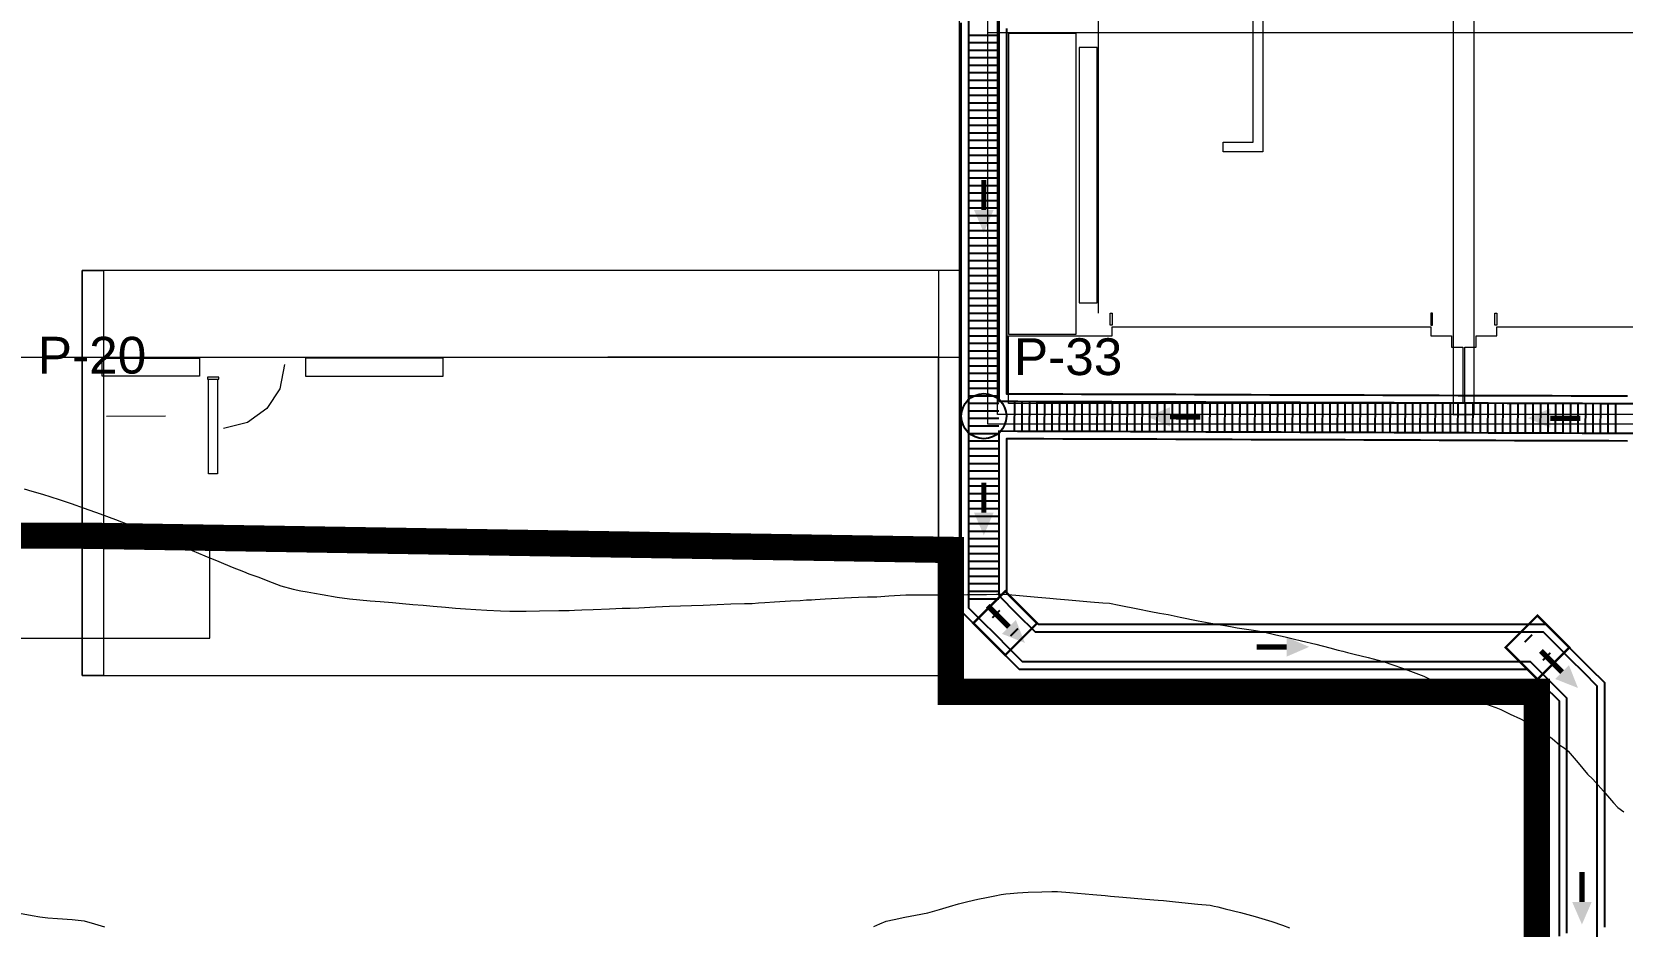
# Model space of a CAD drawing. Header units: metres. Extents: x 354768 to 355417, y 9249536 to 9250102.
# Drawn here: x 354906.94 to 354928.11, y 9249797.41 to 9249809.32 of the extents above; entities that cross this region are included whole.
import ezdxf
from ezdxf.enums import TextEntityAlignment as Align

# ---------------------------------------------------------------- set-up
doc = ezdxf.new("R2010")
doc.units = ezdxf.units.M
doc.header["$LTSCALE"] = 0.25
doc.linetypes.add('DASHED', pattern=[1.524, 1.27, -0.254])
for name, color, linetype, lineweight in [('ARQ-BASE', 8, 'CONTINUOUS', 13), ('ARQ-TECHO', 8, 'CONTINUOUS', 13), ('ARQ-VEREDA', 9, 'CONTINUOUS', 9), ('CUNETA-S2', 6, 'CONTINUOUS', 35), ('LIMITE-INTERV', 1, 'DASHED', 70)]:
    doc.layers.add(name, color=color, linetype=linetype, lineweight=lineweight)
for name, color, linetype, true_color in [('CUN-FLUJO', 1, 'CONTINUOUS', 0xe60000), ('CUN-REJ-BORDE', 4, 'CONTINUOUS', 0x00aae6), ('CUN-REJ-PLATINA', 4, 'CONTINUOUS', 0x78cdf0), ('CUN-TAP-BORDE', 3, 'CONTINUOUS', 0x009600), ('CUN-TAPA-INSP', 5, 'CONTINUOUS', 0x0000e6)]:
    doc.layers.add(name, color=color, linetype=linetype, true_color=true_color)
doc.layers.add('CURVAS', color=33, linetype='CONTINUOUS', lineweight=13, true_color=0xb08860)
doc.layers.add('NUDOS', color=7, linetype='CONTINUOUS')
doc.layers.add('TEXTOS', color=7, linetype='CONTINUOUS')
doc.styles.get("Standard").update_dxf_attribs({"font": 'arial.ttf'})

# ---------------------------------------------------------------- blocks, each defined once
blk = doc.blocks.new('ARQUITECTURA_BASE')
at = {"layer": 'ARQ-BASE'}
blk.add_lwpolyline([(354923.194, 9249807.848), (354923.194, 9249813.058), (354922.794, 9249813.058), (354922.794, 9249813.188), (354923.324, 9249813.188), (354923.324, 9249807.718), (354922.794, 9249807.718), (354922.794, 9249807.848), (354923.194, 9249807.848)], dxfattribs=at)
for points in [[(354920.878, 9249809.108), (354920.878, 9249805.708), (354921.118, 9249805.708), (354921.118, 9249809.108), (354920.878, 9249809.108)], [(354909.173, 9249804.732), (354907.878, 9249804.732), (354907.878, 9249804.972), (354909.173, 9249804.972), (354909.173, 9249804.732)], [(354910.583, 9249804.732), (354912.417, 9249804.732), (354912.417, 9249804.972), (354910.583, 9249804.972), (354910.583, 9249804.732)], [(354909.413, 9249804.691), (354909.413, 9249803.432), (354909.293, 9249803.432), (354909.293, 9249804.691), (354909.413, 9249804.691)], [(354911.323, 9249802.462), (354907.819, 9249802.462), (354907.819, 9249802.702), (354911.323, 9249802.702), (354911.323, 9249802.462)]]:
    blk.add_lwpolyline(points, close=True, dxfattribs=at)
at = {"layer": 'ARQ-TECHO'}
for points in [[(354937.213, 9249804.093), (354919.663, 9249804.093), (354919.663, 9249815.723), (354937.213, 9249815.723), (354937.213, 9249804.093)], [(354937.083, 9249804.223), (354919.793, 9249804.223), (354919.793, 9249815.593), (354937.083, 9249815.593), (354937.083, 9249804.223)], [(354925.858, 9249804.223), (354926.138, 9249804.223), (354926.138, 9249815.593), (354925.858, 9249815.593), (354925.858, 9249804.223)], [(354907.893, 9249800.747), (354907.613, 9249800.747), (354907.613, 9249806.137), (354907.893, 9249806.137), (354907.893, 9249800.747)], [(354907.613, 9249806.137), (354907.613, 9249800.747), (354919.288, 9249800.747), (354919.288, 9249806.137), (354907.613, 9249806.137)], [(354919.008, 9249800.747), (354919.288, 9249800.747), (354919.288, 9249806.137), (354919.008, 9249806.137), (354919.008, 9249800.747)], [(354921.293, 9249805.413), (354921.293, 9249805.573), (354921.318, 9249805.573), (354921.318, 9249805.413), (354921.293, 9249805.413)], [(354925.583, 9249805.413), (354925.583, 9249805.573), (354925.558, 9249805.573), (354925.558, 9249805.413), (354925.583, 9249805.413)], [(354926.413, 9249805.413), (354926.413, 9249805.573), (354926.438, 9249805.573), (354926.438, 9249805.413), (354926.413, 9249805.413)], [(354909.278, 9249804.691), (354909.428, 9249804.691), (354909.428, 9249804.717), (354909.278, 9249804.717), (354909.278, 9249804.691)]]:
    blk.add_lwpolyline(points, close=True, dxfattribs=at)
for points in [[(354921.133, 9249813.058), (354921.133, 9249805.573)], [(354919.663, 9249809.308), (354937.168, 9249809.308)], [(354910.303, 9249804.887), (354910.24, 9249804.566), (354910.067, 9249804.3), (354909.811, 9249804.116), (354909.493, 9249804.037)], [(354907.935, 9249804.202), (354908.719, 9249804.205)]]:
    blk.add_lwpolyline(points, dxfattribs=at)
at = {"layer": 'ARQ-VEREDA'}
for points in [[(354906.638, 9249804.987), (354919.288, 9249804.987), (354919.288, 9249815.648), (354906.638, 9249815.648), (354906.638, 9249804.987)], [(354920.838, 9249809.293), (354919.938, 9249809.293), (354919.938, 9249805.293), (354920.838, 9249805.293), (354920.838, 9249809.293)], [(354906.11, 9249801.247), (354909.31, 9249801.247), (354909.31, 9249802.447), (354906.11, 9249802.447), (354906.11, 9249801.247)]]:
    blk.add_lwpolyline(points, close=True, dxfattribs=at)
for points in [[(354925.983, 9249804.368), (354919.938, 9249804.368), (354919.938, 9249805.268), (354921.318, 9249805.268), (354921.318, 9249805.388), (354925.558, 9249805.388), (354925.558, 9249805.268), (354925.833, 9249805.268), (354925.833, 9249805.118), (354925.983, 9249805.118), (354925.983, 9249804.368)], [(354930.983, 9249804.368), (354926.013, 9249804.368), (354926.013, 9249805.118), (354926.163, 9249805.118), (354926.163, 9249805.268), (354926.438, 9249805.268), (354926.438, 9249805.388), (354930.558, 9249805.388), (354930.558, 9249805.268), (354930.833, 9249805.268), (354930.833, 9249805.118), (354930.983, 9249805.118), (354930.983, 9249804.368)], [(354912.628, 9249802.447), (354919.008, 9249802.447), (354919.008, 9249804.987), (354914.608, 9249804.987)], [(354919.008, 9249802.447), (354909.31, 9249802.447)], [(354919.008, 9249800.523), (354919.008, 9249802.447)]]:
    blk.add_lwpolyline(points, dxfattribs=at)
blk = doc.blocks.new('CURVAS_DE_NIVEL')
at = {"layer": 'CURVAS'}
for points in [[(354906.777, 9249797.585), (354906.946, 9249797.554), (354907.049, 9249797.538), (354907.153, 9249797.524), (354907.281, 9249797.514), (354907.478, 9249797.5), (354907.637, 9249797.483), (354907.773, 9249797.445), (354907.908, 9249797.404)], [(354918.147, 9249797.408), (354918.228, 9249797.444), (354918.309, 9249797.478), (354918.416, 9249797.504), (354918.558, 9249797.534), (354918.702, 9249797.558), (354918.867, 9249797.591), (354919.022, 9249797.636), (354919.152, 9249797.677), (354919.274, 9249797.71), (354919.396, 9249797.74), (354919.531, 9249797.771), (354919.645, 9249797.796), (354919.757, 9249797.819), (354919.843, 9249797.836), (354919.901, 9249797.842), (354919.96, 9249797.846), (354920.058, 9249797.855), (354920.2, 9249797.866), (354920.383, 9249797.872), (354920.514, 9249797.874), (354920.591, 9249797.874), (354920.757, 9249797.86), (354921.06, 9249797.834), (354921.225, 9249797.82), (354921.295, 9249797.814), (354921.461, 9249797.8), (354921.764, 9249797.774), (354921.93, 9249797.76), (354922, 9249797.754), (354922.161, 9249797.738), (354922.458, 9249797.708), (354922.624, 9249797.691), (354922.674, 9249797.681), (354922.724, 9249797.671), (354922.823, 9249797.646), (354923.024, 9249797.594), (354923.221, 9249797.541), (354923.444, 9249797.474), (354923.583, 9249797.427), (354923.677, 9249797.389)], [(354906.841, 9249803.235), (354906.942, 9249803.204), (354907.085, 9249803.16), (354907.305, 9249803.089), (354907.465, 9249803.036), (354907.639, 9249802.977), (354907.852, 9249802.901), (354908.053, 9249802.826), (354908.215, 9249802.762), (354908.388, 9249802.693), (354908.588, 9249802.613), (354908.756, 9249802.546), (354908.831, 9249802.515), (354908.913, 9249802.482), (354909, 9249802.445), (354909.077, 9249802.412), (354909.242, 9249802.342), (354909.43, 9249802.264), (354909.608, 9249802.192), (354909.756, 9249802.134), (354909.831, 9249802.104), (354909.896, 9249802.081), (354909.961, 9249802.057), (354910.083, 9249802.007), (354910.257, 9249801.942), (354910.421, 9249801.898), (354910.521, 9249801.875), (354910.605, 9249801.864), (354910.703, 9249801.846), (354910.807, 9249801.828), (354911.006, 9249801.793), (354911.169, 9249801.768), (354911.306, 9249801.754), (354911.443, 9249801.744), (354911.577, 9249801.733), (354911.739, 9249801.719), (354911.873, 9249801.707), (354912.01, 9249801.696), (354912.147, 9249801.684), (354912.282, 9249801.673), (354912.444, 9249801.659), (354912.578, 9249801.647), (354912.714, 9249801.636), (354912.85, 9249801.626), (354912.998, 9249801.618), (354913.18, 9249801.61), (354913.303, 9249801.605), (354913.412, 9249801.605), (354913.52, 9249801.607), (354913.695, 9249801.61), (354913.955, 9249801.614), (354914.092, 9249801.616), (354914.163, 9249801.62), (354914.259, 9249801.624), (354914.41, 9249801.629), (354914.629, 9249801.637), (354914.797, 9249801.643), (354914.85, 9249801.644), (354914.902, 9249801.645), (354915.019, 9249801.651), (354915.243, 9249801.664), (354915.426, 9249801.673), (354915.572, 9249801.676), (354915.718, 9249801.679), (354915.875, 9249801.687), (354916.061, 9249801.696), (354916.242, 9249801.702), (354916.425, 9249801.706), (354916.529, 9249801.709), (354916.611, 9249801.715), (354916.694, 9249801.722), (354916.825, 9249801.729), (354917.038, 9249801.742), (354917.166, 9249801.749), (354917.251, 9249801.755), (354917.316, 9249801.758), (354917.367, 9249801.761), (354917.5, 9249801.769), (354917.758, 9249801.783), (354917.941, 9249801.793), (354918.064, 9249801.795), (354918.186, 9249801.798), (354918.345, 9249801.809), (354918.571, 9249801.822), (354918.819, 9249801.824), (354918.992, 9249801.823), (354919.107, 9249801.823), (354919.223, 9249801.824), (354919.395, 9249801.826), (354919.644, 9249801.829), (354919.777, 9249801.831), (354919.872, 9249801.83), (354920.035, 9249801.816), (354920.328, 9249801.791), (354920.49, 9249801.777), (354920.576, 9249801.77), (354920.739, 9249801.756), (354921.032, 9249801.731), (354921.194, 9249801.717), (354921.281, 9249801.71), (354921.413, 9249801.684), (354921.66, 9249801.636), (354921.833, 9249801.602), (354921.948, 9249801.58), (354922.062, 9249801.559), (354922.225, 9249801.525), (354922.461, 9249801.477), (354922.706, 9249801.432), (354922.843, 9249801.408), (354922.916, 9249801.395), (354922.983, 9249801.383), (354923.045, 9249801.375), (354923.106, 9249801.367), (354923.201, 9249801.353), (354923.334, 9249801.33), (354923.498, 9249801.292), (354923.621, 9249801.262), (354923.673, 9249801.249), (354923.726, 9249801.236), (354923.838, 9249801.211), (354924.029, 9249801.166), (354924.216, 9249801.118), (354924.327, 9249801.088), (354924.388, 9249801.071), (354924.449, 9249801.055), (354924.541, 9249801.034), (354924.724, 9249800.99), (354924.923, 9249800.937), (354925.18, 9249800.848), (354925.323, 9249800.793), (354925.396, 9249800.767), (354925.466, 9249800.74), (354925.53, 9249800.709), (354925.595, 9249800.676), (354925.722, 9249800.608), (354925.952, 9249800.497), (354926.201, 9249800.401), (354926.35, 9249800.351), (354926.423, 9249800.324), (354926.492, 9249800.298), (354926.554, 9249800.267), (354926.615, 9249800.235), (354926.751, 9249800.172), (354926.975, 9249800.051), (354927.172, 9249799.909), (354927.277, 9249799.823), (354927.333, 9249799.785), (354927.387, 9249799.744), (354927.52, 9249799.588), (354927.646, 9249799.437), (354927.717, 9249799.369), (354927.855, 9249799.21), (354927.99, 9249799.053), (354928.046, 9249798.992), (354928.126, 9249798.935)]]:
    blk.add_lwpolyline(points, dxfattribs=at)
blk = doc.blocks.new('LIMITE_DE_INTERVENCION')
at = {"layer": 'LIMITE-INTERV', "const_width": 0.35}
blk.add_lwpolyline([(354813.64, 9249855.63), (354841.92, 9249883.91), (354871.13, 9249854.7), (354916.13, 9249854.7), (354916.13, 9249869.58), (354977.74, 9249869.58), (354977.74, 9249785.21), (354976.37, 9249784.1), (354969.93, 9249785.38), (354969.93, 9249791.81), (354955.81, 9249791.81), (354948.88, 9249794.19), (354936.64, 9249794.19), (354936.64, 9249792.02), (354926.97, 9249793.95), (354926.97, 9249800.53), (354919.17, 9249800.53), (354919.17, 9249802.42), (354907.61, 9249802.61), (354883.57, 9249802.61), (354879.56, 9249803.41), (354859.72, 9249811.52)], close=True, dxfattribs=at)
blk = doc.blocks.new('CUNETAS_SISTEMA_2_CENTRO_FRENTE_SUR')
at = {"layer": 'CUN-FLUJO', "const_width": 0.07}
for points in [[(354919.61, 9249807.342), (354919.61, 9249806.943)], [(354922.49, 9249804.19), (354922.09, 9249804.191)], [(354927.55, 9249804.171), (354927.15, 9249804.173)], [(354919.61, 9249803.315), (354919.61, 9249802.915)], [(354919.663, 9249801.677), (354919.945, 9249801.395)], [(354923.24, 9249801.13), (354923.64, 9249801.13)], [(354927.023, 9249801.077), (354927.305, 9249800.795)], [(354927.57, 9249798.136), (354927.57, 9249797.736)]]:
    blk.add_lwpolyline(points, dxfattribs=at)
at = {"layer": 'CUN-FLUJO', "true_color": 0xe60000}
for points in [[(354919.61, 9249806.643), (354919.74, 9249806.943), (354919.48, 9249806.943)], [(354921.79, 9249804.192), (354922.09, 9249804.061), (354922.09, 9249804.321)], [(354926.85, 9249804.174), (354927.15, 9249804.043), (354927.15, 9249804.303)], [(354919.61, 9249802.615), (354919.74, 9249802.915), (354919.48, 9249802.915)], [(354920.157, 9249801.183), (354920.037, 9249801.487), (354919.853, 9249801.303)], [(354923.94, 9249801.13), (354923.64, 9249801.26), (354923.64, 9249801)], [(354927.517, 9249800.583), (354927.397, 9249800.887), (354927.213, 9249800.703)], [(354927.57, 9249797.436), (354927.7, 9249797.736), (354927.44, 9249797.736)]]:
    blk.add_solid(points, dxfattribs=at)
at = {"layer": 'CUN-REJ-BORDE'}
for points in [[(354919.31, 9249801.606), (354919.31, 9249801.858), (354919.31, 9249802.111), (354919.31, 9249802.364), (354919.31, 9249802.616), (354919.31, 9249802.869), (354919.31, 9249803.121), (354919.31, 9249803.374), (354919.31, 9249803.626), (354919.31, 9249803.879), (354919.31, 9249804.132), (354919.31, 9249804.384), (354919.31, 9249804.637), (354919.31, 9249804.889), (354919.31, 9249805.142), (354919.31, 9249805.395), (354919.31, 9249805.647), (354919.31, 9249805.9), (354919.31, 9249806.152), (354919.31, 9249806.405), (354919.31, 9249806.658), (354919.31, 9249806.91), (354919.31, 9249807.163), (354919.31, 9249807.415), (354919.31, 9249807.668), (354919.31, 9249807.921), (354919.31, 9249808.173), (354919.31, 9249808.426), (354919.31, 9249808.678), (354919.31, 9249808.931), (354919.31, 9249809.184), (354919.31, 9249809.436)], [(354919.91, 9249809.361), (354919.91, 9249809.105), (354919.91, 9249808.849), (354919.91, 9249808.593), (354919.91, 9249808.337), (354919.91, 9249808.081), (354919.91, 9249807.825), (354919.91, 9249807.569), (354919.91, 9249807.314), (354919.91, 9249807.058), (354919.91, 9249806.802), (354919.91, 9249806.546), (354919.91, 9249806.29), (354919.91, 9249806.034), (354919.91, 9249805.778), (354919.91, 9249805.522), (354919.91, 9249805.267), (354919.91, 9249805.011), (354919.91, 9249804.755), (354919.91, 9249804.499), (354920.161, 9249804.498), (354920.411, 9249804.497), (354920.662, 9249804.496), (354920.912, 9249804.495), (354921.163, 9249804.494), (354921.413, 9249804.493), (354921.664, 9249804.493), (354921.914, 9249804.492), (354922.165, 9249804.491), (354922.415, 9249804.49), (354922.666, 9249804.489), (354922.916, 9249804.488), (354923.167, 9249804.487), (354923.417, 9249804.486), (354923.668, 9249804.485), (354923.918, 9249804.484), (354924.169, 9249804.483), (354924.419, 9249804.483), (354924.67, 9249804.482), (354924.92, 9249804.481), (354925.171, 9249804.48), (354925.421, 9249804.479), (354925.672, 9249804.478), (354925.922, 9249804.477), (354926.173, 9249804.476), (354926.423, 9249804.475), (354926.674, 9249804.474), (354926.924, 9249804.474), (354927.175, 9249804.473), (354927.425, 9249804.472), (354927.676, 9249804.471), (354927.926, 9249804.47), (354928.177, 9249804.469)], [(354919.41, 9249801.647), (354919.41, 9249801.9), (354919.41, 9249802.152), (354919.41, 9249802.405), (354919.41, 9249802.658), (354919.41, 9249802.91), (354919.41, 9249803.163), (354919.41, 9249803.415), (354919.41, 9249803.668), (354919.41, 9249803.92), (354919.41, 9249804.173), (354919.41, 9249804.426), (354919.41, 9249804.678), (354919.41, 9249804.931), (354919.41, 9249805.183), (354919.41, 9249805.436), (354919.41, 9249805.689), (354919.41, 9249805.941), (354919.41, 9249806.194), (354919.41, 9249806.446), (354919.41, 9249806.699), (354919.41, 9249806.952), (354919.41, 9249807.204), (354919.41, 9249807.457), (354919.41, 9249807.709), (354919.41, 9249807.962), (354919.41, 9249808.215), (354919.41, 9249808.467), (354919.41, 9249808.72), (354919.41, 9249808.972), (354919.41, 9249809.225), (354919.41, 9249809.478)], [(354919.81, 9249809.463), (354919.81, 9249809.21), (354919.81, 9249808.957), (354919.81, 9249808.704), (354919.81, 9249808.451), (354919.81, 9249808.197), (354919.81, 9249807.944), (354919.81, 9249807.691), (354919.81, 9249807.438), (354919.81, 9249807.185), (354919.81, 9249806.931), (354919.81, 9249806.678), (354919.81, 9249806.425), (354919.81, 9249806.172), (354919.81, 9249805.919), (354919.81, 9249805.665), (354919.81, 9249805.412), (354919.81, 9249805.159), (354919.81, 9249804.906), (354919.81, 9249804.652), (354919.81, 9249804.399), (354920.061, 9249804.398), (354920.311, 9249804.397), (354920.562, 9249804.397), (354920.812, 9249804.396), (354921.063, 9249804.395), (354921.313, 9249804.394), (354921.564, 9249804.393), (354921.814, 9249804.392), (354922.065, 9249804.391), (354922.315, 9249804.39), (354922.566, 9249804.389), (354922.816, 9249804.388), (354923.067, 9249804.387), (354923.317, 9249804.387), (354923.568, 9249804.386), (354923.818, 9249804.385), (354924.069, 9249804.384), (354924.319, 9249804.383), (354924.57, 9249804.382), (354924.82, 9249804.381), (354925.071, 9249804.38), (354925.321, 9249804.379), (354925.572, 9249804.378), (354925.822, 9249804.377), (354926.073, 9249804.377), (354926.323, 9249804.376), (354926.574, 9249804.375), (354926.824, 9249804.374), (354927.075, 9249804.373), (354927.325, 9249804.372), (354927.576, 9249804.371), (354927.826, 9249804.37), (354928.077, 9249804.369), (354928.327, 9249804.368)], [(354928.327, 9249803.968), (354928.076, 9249803.969), (354927.826, 9249803.97), (354927.575, 9249803.971), (354927.325, 9249803.972), (354927.074, 9249803.973), (354926.824, 9249803.974), (354926.573, 9249803.975), (354926.323, 9249803.976), (354926.072, 9249803.977), (354925.822, 9249803.977), (354925.571, 9249803.978), (354925.321, 9249803.979), (354925.07, 9249803.98), (354924.82, 9249803.981), (354924.569, 9249803.982), (354924.319, 9249803.983), (354924.068, 9249803.984), (354923.818, 9249803.985), (354923.567, 9249803.986), (354923.317, 9249803.987), (354923.066, 9249803.987), (354922.816, 9249803.988), (354922.565, 9249803.989), (354922.315, 9249803.99), (354922.064, 9249803.991), (354921.814, 9249803.992), (354921.563, 9249803.993), (354921.313, 9249803.994), (354921.062, 9249803.995), (354920.812, 9249803.996), (354920.561, 9249803.997), (354920.311, 9249803.997), (354920.06, 9249803.998), (354919.81, 9249803.999), (354919.81, 9249803.726), (354919.81, 9249803.453), (354919.81, 9249803.179), (354919.81, 9249802.906), (354919.81, 9249802.633), (354919.81, 9249802.359), (354919.81, 9249802.086), (354919.81, 9249801.813)], [(354928.176, 9249803.869), (354927.926, 9249803.87), (354927.675, 9249803.871), (354927.425, 9249803.872), (354927.174, 9249803.873), (354926.924, 9249803.873), (354926.673, 9249803.874), (354926.423, 9249803.875), (354926.172, 9249803.876), (354925.922, 9249803.877), (354925.671, 9249803.878), (354925.421, 9249803.879), (354925.17, 9249803.88), (354924.92, 9249803.881), (354924.669, 9249803.882), (354924.419, 9249803.883), (354924.168, 9249803.883), (354923.918, 9249803.884), (354923.667, 9249803.885), (354923.417, 9249803.886), (354923.166, 9249803.887), (354922.916, 9249803.888), (354922.665, 9249803.889), (354922.415, 9249803.89), (354922.164, 9249803.891), (354921.914, 9249803.892), (354921.663, 9249803.893), (354921.413, 9249803.893), (354921.162, 9249803.894), (354920.912, 9249803.895), (354920.661, 9249803.896), (354920.411, 9249803.897), (354920.16, 9249803.898), (354919.91, 9249803.899), (354919.91, 9249803.643), (354919.91, 9249803.388), (354919.91, 9249803.132), (354919.91, 9249802.877), (354919.91, 9249802.621), (354919.91, 9249802.365), (354919.91, 9249802.11), (354919.91, 9249801.854)]]:
    blk.add_lwpolyline(points, dxfattribs=at)
at = {"layer": 'CUN-REJ-PLATINA'}
for p, q in [((354919.81, 9249809.267), (354919.41, 9249809.267)), ((354919.81, 9249809.167), (354919.41, 9249809.167)), ((354919.81, 9249809.067), (354919.41, 9249809.067)), ((354919.81, 9249808.967), (354919.41, 9249808.967)), ((354919.81, 9249808.867), (354919.41, 9249808.867)), ((354919.81, 9249808.767), (354919.41, 9249808.767)), ((354919.81, 9249808.667), (354919.41, 9249808.667)), ((354919.81, 9249808.567), (354919.41, 9249808.567)), ((354919.81, 9249808.467), (354919.41, 9249808.467)), ((354919.81, 9249808.367), (354919.41, 9249808.367)), ((354919.81, 9249808.267), (354919.41, 9249808.267)), ((354919.81, 9249808.167), (354919.41, 9249808.167)), ((354919.81, 9249808.067), (354919.41, 9249808.067)), ((354919.81, 9249807.967), (354919.41, 9249807.967)), ((354919.81, 9249807.867), (354919.41, 9249807.867)), ((354919.81, 9249807.767), (354919.41, 9249807.767)), ((354919.81, 9249807.667), (354919.41, 9249807.667)), ((354919.81, 9249807.567), (354919.41, 9249807.567)), ((354919.81, 9249807.467), (354919.41, 9249807.467)), ((354919.81, 9249807.367), (354919.41, 9249807.367)), ((354919.81, 9249807.267), (354919.41, 9249807.267)), ((354919.81, 9249807.167), (354919.41, 9249807.167)), ((354919.81, 9249807.067), (354919.41, 9249807.067)), ((354919.81, 9249806.967), (354919.41, 9249806.967)), ((354919.81, 9249806.867), (354919.41, 9249806.867)), ((354919.81, 9249806.767), (354919.41, 9249806.767)), ((354919.81, 9249806.667), (354919.41, 9249806.667)), ((354919.81, 9249806.567), (354919.41, 9249806.567)), ((354919.81, 9249806.467), (354919.41, 9249806.467)), ((354919.81, 9249806.367), (354919.41, 9249806.367)), ((354919.81, 9249806.267), (354919.41, 9249806.267)), ((354919.81, 9249806.167), (354919.41, 9249806.167)), ((354919.81, 9249806.067), (354919.41, 9249806.067)), ((354919.81, 9249805.967), (354919.41, 9249805.967)), ((354919.81, 9249805.867), (354919.41, 9249805.867)), ((354919.81, 9249805.767), (354919.41, 9249805.767)), ((354919.81, 9249805.667), (354919.41, 9249805.667)), ((354919.81, 9249805.567), (354919.41, 9249805.567)), ((354919.81, 9249805.467), (354919.41, 9249805.467)), ((354919.81, 9249805.367), (354919.41, 9249805.367)), ((354919.81, 9249805.267), (354919.41, 9249805.267)), ((354919.81, 9249805.167), (354919.41, 9249805.167)), ((354919.81, 9249805.067), (354919.41, 9249805.067)), ((354919.81, 9249804.967), (354919.41, 9249804.967)), ((354919.81, 9249804.867), (354919.41, 9249804.867)), ((354919.81, 9249804.767), (354919.41, 9249804.767)), ((354919.81, 9249804.667), (354919.41, 9249804.667)), ((354919.81, 9249804.567), (354919.41, 9249804.567)), ((354919.81, 9249804.467), (354919.41, 9249804.467)), ((354919.81, 9249804.367), (354919.41, 9249804.367)), ((354919.81, 9249804.267), (354919.41, 9249804.267)), ((354920.019, 9249803.999), (354920.021, 9249804.399)), ((354920.119, 9249803.998), (354920.121, 9249804.398)), ((354920.219, 9249803.998), (354920.221, 9249804.398)), ((354920.319, 9249803.997), (354920.321, 9249804.397)), ((354920.419, 9249803.997), (354920.421, 9249804.397)), ((354920.519, 9249803.997), (354920.521, 9249804.397)), ((354920.619, 9249803.996), (354920.621, 9249804.396)), ((354920.719, 9249803.996), (354920.721, 9249804.396)), ((354920.819, 9249803.996), (354920.821, 9249804.396)), ((354920.919, 9249803.995), (354920.921, 9249804.395)), ((354921.019, 9249803.995), (354921.021, 9249804.395)), ((354921.119, 9249803.995), (354921.121, 9249804.395)), ((354921.219, 9249803.994), (354921.221, 9249804.394)), ((354921.319, 9249803.994), (354921.321, 9249804.394)), ((354921.419, 9249803.993), (354921.421, 9249804.393)), ((354921.519, 9249803.993), (354921.521, 9249804.393)), ((354921.619, 9249803.993), (354921.621, 9249804.393)), ((354921.719, 9249803.992), (354921.721, 9249804.392)), ((354921.819, 9249803.992), (354921.821, 9249804.392)), ((354921.919, 9249803.992), (354921.921, 9249804.392)), ((354922.019, 9249803.991), (354922.021, 9249804.391)), ((354922.119, 9249803.991), (354922.121, 9249804.391)), ((354922.219, 9249803.991), (354922.221, 9249804.391)), ((354922.319, 9249803.99), (354922.321, 9249804.39)), ((354922.419, 9249803.99), (354922.421, 9249804.39)), ((354922.519, 9249803.989), (354922.521, 9249804.389)), ((354922.619, 9249803.989), (354922.621, 9249804.389)), ((354922.719, 9249803.989), (354922.721, 9249804.389)), ((354922.819, 9249803.988), (354922.821, 9249804.388)), ((354922.919, 9249803.988), (354922.921, 9249804.388)), ((354923.019, 9249803.988), (354923.021, 9249804.388)), ((354923.119, 9249803.987), (354923.121, 9249804.387)), ((354923.219, 9249803.987), (354923.221, 9249804.387)), ((354923.319, 9249803.987), (354923.321, 9249804.387)), ((354923.419, 9249803.986), (354923.421, 9249804.386)), ((354923.519, 9249803.986), (354923.521, 9249804.386)), ((354923.619, 9249803.985), (354923.621, 9249804.385)), ((354923.719, 9249803.985), (354923.721, 9249804.385)), ((354923.819, 9249803.985), (354923.821, 9249804.385)), ((354923.919, 9249803.984), (354923.921, 9249804.384)), ((354924.019, 9249803.984), (354924.021, 9249804.384)), ((354924.119, 9249803.984), (354924.121, 9249804.384)), ((354924.219, 9249803.983), (354924.221, 9249804.383)), ((354924.319, 9249803.983), (354924.321, 9249804.383)), ((354924.419, 9249803.983), (354924.421, 9249804.383)), ((354924.519, 9249803.982), (354924.521, 9249804.382)), ((354924.619, 9249803.982), (354924.621, 9249804.382)), ((354924.719, 9249803.981), (354924.721, 9249804.381)), ((354924.819, 9249803.981), (354924.821, 9249804.381)), ((354924.919, 9249803.981), (354924.921, 9249804.381)), ((354925.019, 9249803.98), (354925.021, 9249804.38)), ((354925.119, 9249803.98), (354925.121, 9249804.38)), ((354925.219, 9249803.98), (354925.221, 9249804.38)), ((354925.319, 9249803.979), (354925.321, 9249804.379)), ((354925.419, 9249803.979), (354925.421, 9249804.379)), ((354925.519, 9249803.979), (354925.521, 9249804.379)), ((354925.619, 9249803.978), (354925.621, 9249804.378)), ((354925.719, 9249803.978), (354925.721, 9249804.378)), ((354925.819, 9249803.977), (354925.821, 9249804.377)), ((354925.919, 9249803.977), (354925.921, 9249804.377)), ((354926.019, 9249803.977), (354926.021, 9249804.377)), ((354926.119, 9249803.976), (354926.121, 9249804.376)), ((354926.219, 9249803.976), (354926.221, 9249804.376)), ((354926.319, 9249803.976), (354926.321, 9249804.376)), ((354926.419, 9249803.975), (354926.421, 9249804.375)), ((354926.519, 9249803.975), (354926.521, 9249804.375)), ((354926.619, 9249803.975), (354926.621, 9249804.375)), ((354926.719, 9249803.974), (354926.721, 9249804.374)), ((354926.819, 9249803.974), (354926.821, 9249804.374)), ((354926.919, 9249803.974), (354926.921, 9249804.374)), ((354927.019, 9249803.973), (354927.021, 9249804.373)), ((354927.119, 9249803.973), (354927.121, 9249804.373)), ((354927.219, 9249803.972), (354927.221, 9249804.372)), ((354927.319, 9249803.972), (354927.321, 9249804.372)), ((354927.419, 9249803.972), (354927.421, 9249804.372)), ((354927.519, 9249803.971), (354927.521, 9249804.371)), ((354927.619, 9249803.971), (354927.621, 9249804.371)), ((354927.719, 9249803.971), (354927.721, 9249804.371)), ((354927.819, 9249803.97), (354927.821, 9249804.37)), ((354927.919, 9249803.97), (354927.921, 9249804.37)), ((354928.019, 9249803.97), (354928.021, 9249804.37)), ((354919.81, 9249804.167), (354919.41, 9249804.167)), ((354919.81, 9249804.067), (354919.41, 9249804.067)), ((354919.81, 9249803.967), (354919.41, 9249803.967)), ((354919.81, 9249803.867), (354919.41, 9249803.867)), ((354919.81, 9249803.767), (354919.41, 9249803.767)), ((354919.81, 9249803.667), (354919.41, 9249803.667)), ((354919.81, 9249803.567), (354919.41, 9249803.567)), ((354919.81, 9249803.467), (354919.41, 9249803.467)), ((354919.81, 9249803.367), (354919.41, 9249803.367)), ((354919.81, 9249803.267), (354919.41, 9249803.267)), ((354919.81, 9249803.167), (354919.41, 9249803.167)), ((354919.81, 9249803.067), (354919.41, 9249803.067)), ((354919.81, 9249802.967), (354919.41, 9249802.967)), ((354919.81, 9249802.867), (354919.41, 9249802.867)), ((354919.81, 9249802.767), (354919.41, 9249802.767)), ((354919.81, 9249802.667), (354919.41, 9249802.667)), ((354919.81, 9249802.567), (354919.41, 9249802.567)), ((354919.81, 9249802.467), (354919.41, 9249802.467)), ((354919.81, 9249802.367), (354919.41, 9249802.367)), ((354919.81, 9249802.267), (354919.41, 9249802.267)), ((354919.81, 9249802.167), (354919.41, 9249802.167)), ((354919.81, 9249802.067), (354919.41, 9249802.067)), ((354919.81, 9249801.967), (354919.41, 9249801.967)), ((354919.81, 9249801.867), (354919.41, 9249801.867)), ((354919.81, 9249801.767), (354919.41, 9249801.767))]:
    blk.add_line(p, q, dxfattribs=at)
at = {"layer": 'CUN-TAP-BORDE'}
for points in [[(354919.81, 9249801.813), (354920.051, 9249801.571), (354920.293, 9249801.33), (354920.543, 9249801.33), (354920.794, 9249801.33), (354921.044, 9249801.33), (354921.294, 9249801.33), (354921.545, 9249801.33), (354921.795, 9249801.33), (354922.045, 9249801.33), (354922.296, 9249801.33), (354922.546, 9249801.33), (354922.797, 9249801.33), (354923.047, 9249801.33), (354923.297, 9249801.33), (354923.548, 9249801.33), (354923.798, 9249801.33), (354924.048, 9249801.33), (354924.299, 9249801.33), (354924.549, 9249801.33), (354924.8, 9249801.33), (354925.05, 9249801.33), (354925.3, 9249801.33), (354925.551, 9249801.33), (354925.801, 9249801.33), (354926.051, 9249801.33), (354926.302, 9249801.33), (354926.552, 9249801.33), (354926.802, 9249801.33), (354927.053, 9249801.33), (354927.232, 9249801.151), (354927.411, 9249800.971), (354927.591, 9249800.792), (354927.77, 9249800.613), (354927.77, 9249800.351), (354927.77, 9249800.089), (354927.77, 9249799.827), (354927.77, 9249799.565), (354927.77, 9249799.303), (354927.77, 9249799.042), (354927.77, 9249798.78), (354927.77, 9249798.518), (354927.77, 9249798.256), (354927.77, 9249797.994), (354927.77, 9249797.732), (354927.77, 9249797.47), (354927.77, 9249797.209)], [(354919.91, 9249801.854), (354920.122, 9249801.642), (354920.334, 9249801.43), (354920.585, 9249801.43), (354920.835, 9249801.43), (354921.085, 9249801.43), (354921.336, 9249801.43), (354921.586, 9249801.43), (354921.836, 9249801.43), (354922.087, 9249801.43), (354922.337, 9249801.43), (354922.588, 9249801.43), (354922.838, 9249801.43), (354923.088, 9249801.43), (354923.339, 9249801.43), (354923.589, 9249801.43), (354923.839, 9249801.43), (354924.09, 9249801.43), (354924.34, 9249801.43), (354924.591, 9249801.43), (354924.841, 9249801.43), (354925.091, 9249801.43), (354925.342, 9249801.43), (354925.592, 9249801.43), (354925.842, 9249801.43), (354926.093, 9249801.43), (354926.343, 9249801.43), (354926.594, 9249801.43), (354926.844, 9249801.43), (354927.094, 9249801.43), (354927.288, 9249801.236), (354927.482, 9249801.042), (354927.676, 9249800.848), (354927.87, 9249800.654), (354927.87, 9249800.404), (354927.87, 9249800.154), (354927.87, 9249799.904), (354927.87, 9249799.653), (354927.87, 9249799.403), (354927.87, 9249799.153), (354927.87, 9249798.903), (354927.87, 9249798.652), (354927.87, 9249798.402), (354927.87, 9249798.152), (354927.87, 9249797.902), (354927.87, 9249797.652), (354927.87, 9249797.401)], [(354927.27, 9249797.279), (354927.27, 9249797.54), (354927.27, 9249797.8), (354927.27, 9249798.061), (354927.27, 9249798.322), (354927.27, 9249798.582), (354927.27, 9249798.843), (354927.27, 9249799.103), (354927.27, 9249799.364), (354927.27, 9249799.624), (354927.27, 9249799.885), (354927.27, 9249800.145), (354927.27, 9249800.406), (354927.058, 9249800.618), (354926.846, 9249800.83), (354926.595, 9249800.83), (354926.345, 9249800.83), (354926.095, 9249800.83), (354925.844, 9249800.83), (354925.594, 9249800.83), (354925.344, 9249800.83), (354925.093, 9249800.83), (354924.843, 9249800.83), (354924.592, 9249800.83), (354924.342, 9249800.83), (354924.092, 9249800.83), (354923.841, 9249800.83), (354923.591, 9249800.83), (354923.341, 9249800.83), (354923.09, 9249800.83), (354922.84, 9249800.83), (354922.589, 9249800.83), (354922.339, 9249800.83), (354922.089, 9249800.83), (354921.838, 9249800.83), (354921.588, 9249800.83), (354921.338, 9249800.83), (354921.087, 9249800.83), (354920.837, 9249800.83), (354920.586, 9249800.83), (354920.336, 9249800.83), (354920.086, 9249800.83), (354919.892, 9249801.024), (354919.698, 9249801.218), (354919.504, 9249801.412), (354919.31, 9249801.606)], [(354927.37, 9249797.318), (354927.37, 9249797.578), (354927.37, 9249797.839), (354927.37, 9249798.1), (354927.37, 9249798.361), (354927.37, 9249798.622), (354927.37, 9249798.882), (354927.37, 9249799.143), (354927.37, 9249799.404), (354927.37, 9249799.665), (354927.37, 9249799.926), (354927.37, 9249800.186), (354927.37, 9249800.447), (354927.129, 9249800.689), (354926.887, 9249800.93), (354926.637, 9249800.93), (354926.386, 9249800.93), (354926.136, 9249800.93), (354925.886, 9249800.93), (354925.635, 9249800.93), (354925.385, 9249800.93), (354925.135, 9249800.93), (354924.884, 9249800.93), (354924.634, 9249800.93), (354924.383, 9249800.93), (354924.133, 9249800.93), (354923.883, 9249800.93), (354923.632, 9249800.93), (354923.382, 9249800.93), (354923.132, 9249800.93), (354922.881, 9249800.93), (354922.631, 9249800.93), (354922.38, 9249800.93), (354922.13, 9249800.93), (354921.88, 9249800.93), (354921.629, 9249800.93), (354921.379, 9249800.93), (354921.129, 9249800.93), (354920.878, 9249800.93), (354920.628, 9249800.93), (354920.378, 9249800.93), (354920.127, 9249800.93), (354919.948, 9249801.109), (354919.769, 9249801.289), (354919.589, 9249801.468), (354919.41, 9249801.647)]]:
    blk.add_lwpolyline(points, dxfattribs=at)
at = {"layer": 'CUN-TAPA-INSP', "const_width": 0.03}
for points in [[(354919.471, 9249801.445), (354919.895, 9249801.021), (354920.319, 9249801.445), (354919.895, 9249801.869)], [(354926.554, 9249801.122), (354926.978, 9249800.698), (354927.402, 9249801.122), (354926.978, 9249801.546)]]:
    blk.add_lwpolyline(points, close=True, dxfattribs=at)
at = {"layer": 'CUN-TAPA-INSP', "const_width": 0.025}
for points in [[(354919.725, 9249801.516), (354919.824, 9249801.615)], [(354919.966, 9249801.275), (354920.065, 9249801.374)], [(354926.808, 9249801.193), (354926.907, 9249801.292)], [(354927.049, 9249800.952), (354927.148, 9249801.051)]]:
    blk.add_lwpolyline(points, dxfattribs=at)
blk = doc.blocks.new('ROTULOS_RED')
at = {"layer": 'NUDOS'}
blk.add_circle((354919.61, 9249804.2), 0.3, dxfattribs=at)
at = {"layer": 'TEXTOS'}
for s, p in [('P-20', (354907.02, 9249804.62)), ('P-33', (354920.01, 9249804.6))]:
    blk.add_text(s, height=0.4894, dxfattribs=at).set_placement(p, align=Align.BOTTOM_LEFT)

msp = doc.modelspace()

# ---------------------------------------------------------------- block references
at = {"layer": 'ARQ-BASE'}
msp.add_blockref('ARQUITECTURA_BASE', (0, 0), dxfattribs=at)
at = {"layer": 'CUNETA-S2'}
msp.add_blockref('CUNETAS_SISTEMA_2_CENTRO_FRENTE_SUR', (0, 0), dxfattribs=at)
at = {"layer": 'CURVAS'}
msp.add_blockref('CURVAS_DE_NIVEL', (0, 0), dxfattribs=at)
at = {"layer": 'LIMITE-INTERV'}
msp.add_blockref('LIMITE_DE_INTERVENCION', (0, 0), dxfattribs=at)
at = {"layer": 'NUDOS'}
msp.add_blockref('ROTULOS_RED', (0, 0), dxfattribs=at)

doc.saveas('drawing.dxf')
